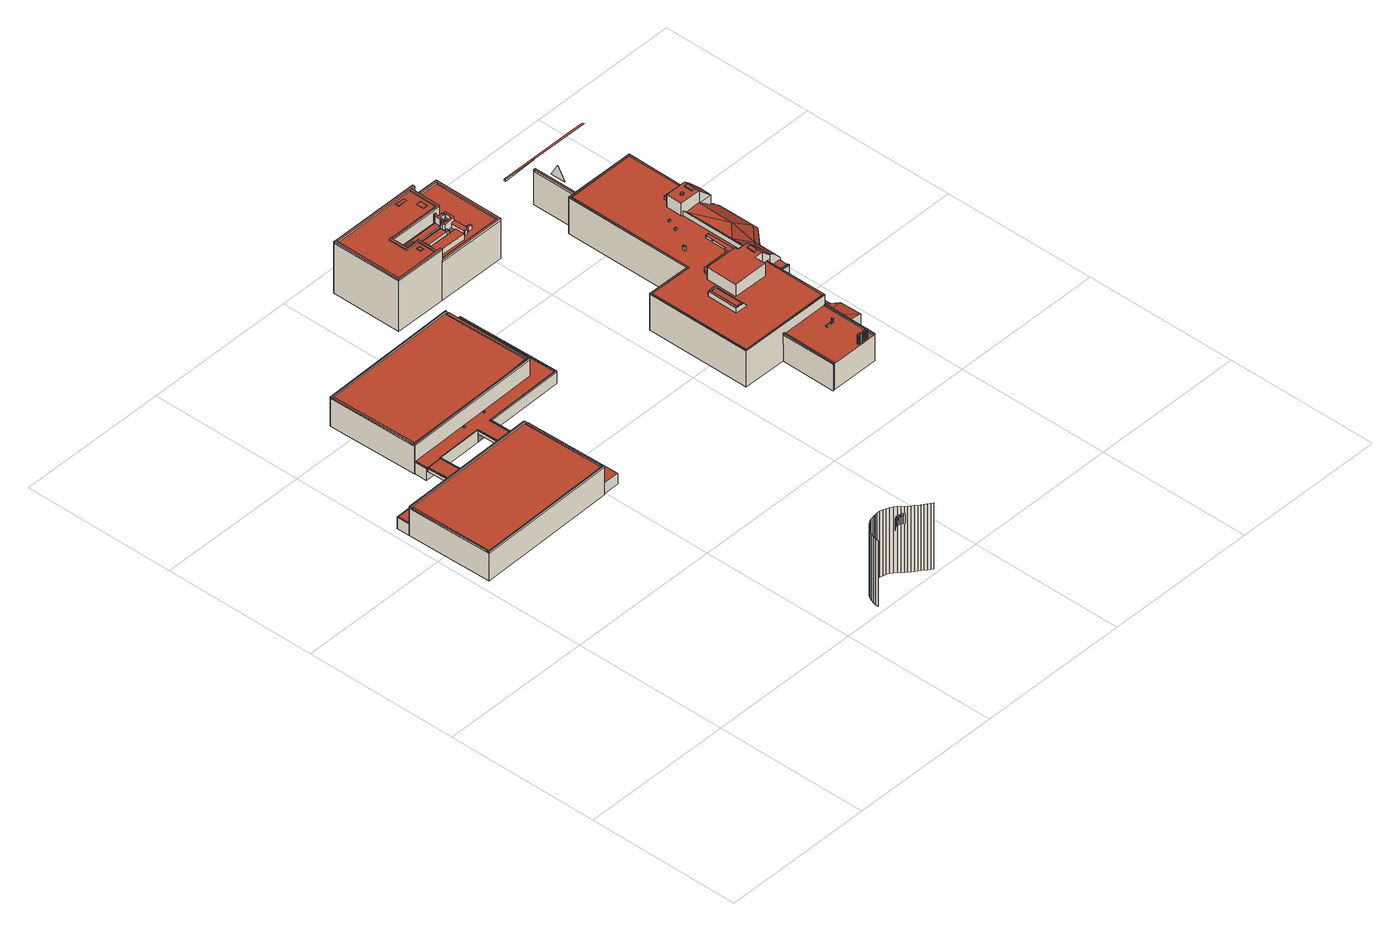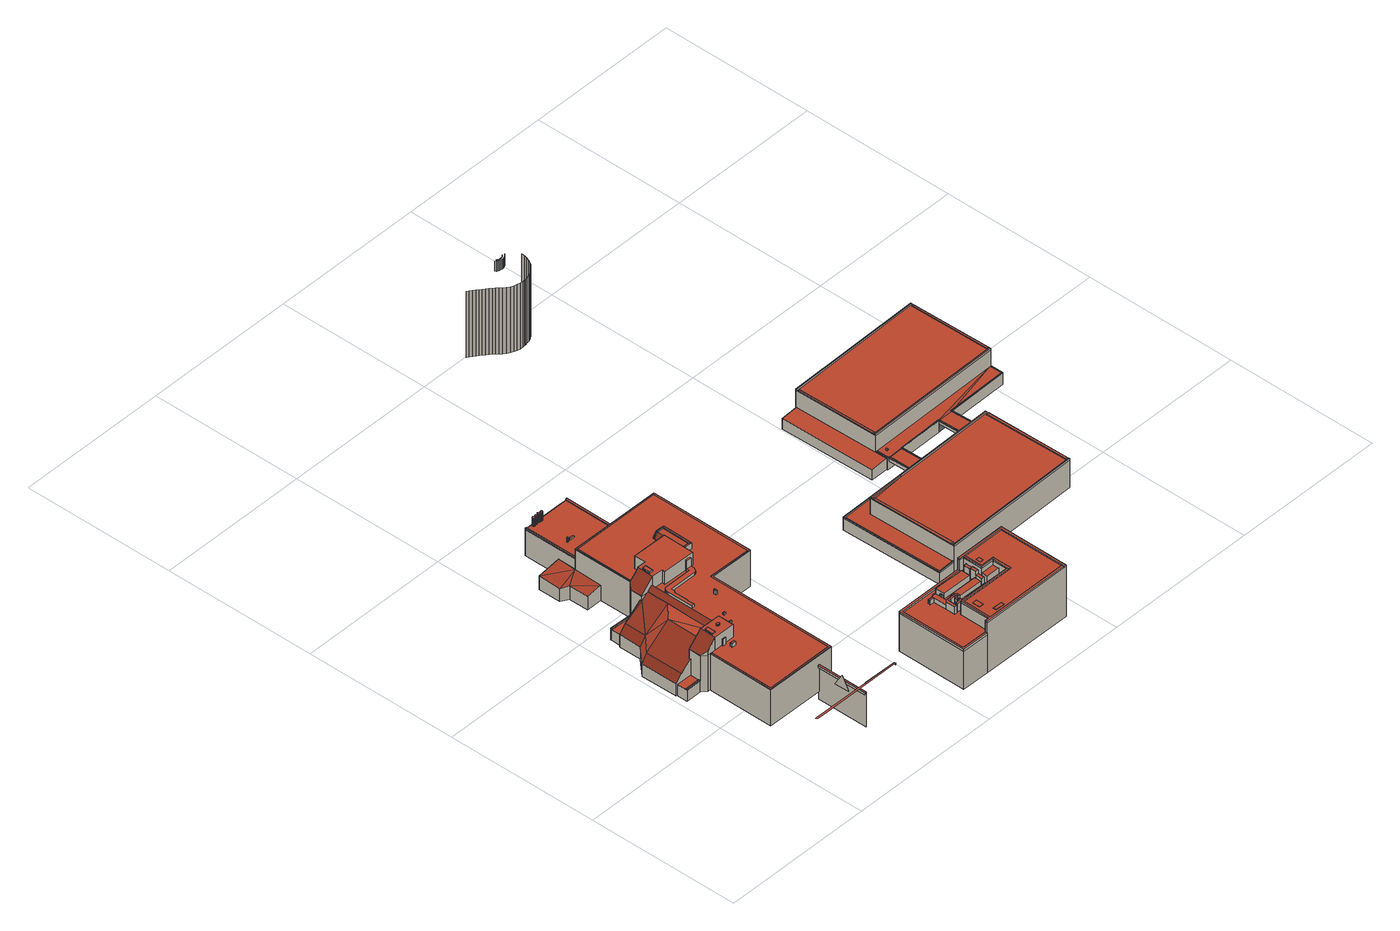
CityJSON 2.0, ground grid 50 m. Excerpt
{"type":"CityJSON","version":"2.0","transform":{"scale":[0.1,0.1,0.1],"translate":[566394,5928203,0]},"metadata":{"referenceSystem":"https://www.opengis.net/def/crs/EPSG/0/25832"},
"CityObjects":{
"building1":{"type":"Building","attributes":{"Grundfläche 2D":"1693.028351","Grundhöhe NN":"3.346"},"children":["building1-1","building1-2","building1-3","building1-4"],"geometry":[{"type":"Solid","lod":"3","boundaries":[[[[0,1,2,3]],[[4,5,6,7,8,9,10]],[[11,12,13,14]],[[15,16,17,18,19]],[[20,21,22,23,24,25,26,27,28,29,30,31,32,33,34,35]],[[36,37,38,39,40]],[[40,39,40,36]],[[41,42,36,40,39,43,44]],[[39,45,46,47,48,49,44,43]],[[44,50,51,52,36,42,41]],[[53,36,52]],[[54,55,56,57,58,59]],[[60,37,36]],[[61,28,1,0,23]],[[28,27,2,1]],[[25,24,3,2]],[[2,27,26]],[[2,26,25]],[[24,23,0,3]],[[6,5,62,22]],[[20,8,7,6,22,21]],[[9,8,20,63]],[[64,62,5,4,10,9,63,65]],[[66,35,13,12,31]],[[35,34,14,13]],[[34,33,32,11,14]],[[32,31,12,11]],[[67,68,17,16]],[[68,69,30,19,18,17]],[[30,29,15,19]],[[16,15,29,67]],[[38,70,71,62,64,65,63,72,46,45,39]],[[67,29,28,61,23,22,62,71,73]],[[68,67,73,74]],[[55,46,72,63,20,35,66,31,30,69,68,74,75,57,56]],[[58,57,75,76]],[[59,58,76,77]],[[54,59,77,78]],[[37,60,79,70,38]],[[80,47,46,55,54,78]],[[81,82,83,44,49,48,47,80,84]],[[50,44,83,85]],[[86,53,52,51,50,85,87]],[[36,53,86,88]],[[79,60,36,88,89]],[[89,82,81,84,80,78,77,76,75,74,73,71,70,79]],[[87,85,83,88,86]],[[89,88,83,82]]]],"semantics":{"surfaces":[{"type":"RoofSurface"},{"type":"WallSurface"},{"type":"GroundSurface"}],"values":[[0,0,0,0,0,0,0,0,0,0,0,0,1,1,1,1,1,1,1,1,1,1,1,1,1,1,1,1,1,1,1,1,1,1,1,1,1,1,1,1,1,1,1,1,1,2,2,2]]}}]},
"building1-1":{"type":"BuildingInstallation","parents":["building1"],"geometry":[{"type":"MultiSurface","lod":"3","boundaries":[[[90,91,92,93]],[[93,92,94,95]],[[95,96,90,93]],[[91,90,96,97]],[[92,91,97,94]]],"semantics":{"surfaces":[{"type":"RoofSurface"},{"type":"WallSurface"}],"values":[0,1,1,1,1]}}]},
"building1-2":{"type":"BuildingInstallation","parents":["building1"],"geometry":[{"type":"MultiSurface","lod":"3","boundaries":[[[98,99,100,101,102,103]],[[43,104,101,100,51,41]],[[102,101,104,105]],[[105,49,103,102]],[[49,44,98,103]],[[44,50,99,98]],[[50,51,100,99]]],"semantics":{"surfaces":[{"type":"RoofSurface"},{"type":"WallSurface"}],"values":[0,1,1,1,1,1,1]}}]},
"building1-3":{"type":"BuildingInstallation","parents":["building1"],"geometry":[{"type":"MultiSurface","lod":"3","boundaries":[[[106,107,108,72]],[[47,48,107,106]],[[45,108,107,48]],[[46,72,108,45]],[[47,106,72,46]]],"semantics":{"surfaces":[{"type":"RoofSurface"},{"type":"WallSurface"}],"values":[0,1,1,1,1]}}]},
"building1-4":{"type":"BuildingInstallation","parents":["building1"],"geometry":[{"type":"MultiSurface","lod":"3","boundaries":[[[109,110,111,112,113,114,115,116,117]],[[113,112,52,53]],[[53,36,114,113]],[[36,37,115,114]],[[37,38,116,115]],[[39,117,116,38]],[[39,118,109,117]],[[118,40,110,109]],[[40,119,111,110]],[[119,42,120,52,112,111]]],"semantics":{"surfaces":[{"type":"RoofSurface"},{"type":"WallSurface"}],"values":[0,1,1,1,1,1,1,1,1,1]}}]},
"building2":{"type":"Building","attributes":{"Grundfläche 2D":"8619.671251","Grundhöhe NN":"1.029"},"geometry":[{"type":"MultiSurface","lod":"3","boundaries":[[[121,122,123,124]],[[122,125,126,123]],[[125,127,128,126]],[[127,129,130,128]],[[129,131,132,130]],[[131,133,134,132]],[[133,135,136,134]],[[135,137,138,136]],[[139,140,141,142]],[[143,144,139,142]],[[137,145,146,138]],[[147,148,149,150]],[[151,152,144,143]],[[150,149,153,154]],[[153,155,156,154]],[[157,152,151,158]],[[145,159,160,146]],[[161,162,157,158]],[[156,155,163,164]],[[163,165,166,164]],[[167,162,161,168]],[[166,165,169,170]],[[159,171,172,160]],[[173,174,167,168]],[[170,169,175,176]],[[176,175,177,178]],[[179,180,174,173]],[[171,181,182,172]],[[183,184,180,179]],[[185,186,184,183]],[[181,187,188,182]],[[187,189,190,188]],[[189,191,192,190]],[[191,193,194,192]],[[193,195,196,194]],[[195,197,198,196]],[[197,199,200,198]],[[199,201,202,200]],[[201,203,204,202]],[[203,205,206,204]],[[205,207,208,206]],[[207,209,210,208]],[[209,211,212,210]],[[211,213,214,212]],[[213,215,216,214]],[[215,217,218,216]],[[217,219,220,218]],[[219,221,222,220]]],"semantics":{"surfaces":[{"type":"WallSurface"}],"values":[0,0,0,0,0,0,0,0,0,0,0,0,0,0,0,0,0,0,0,0,0,0,0,0,0,0,0,0,0,0,0,0,0,0,0,0,0,0,0,0,0,0,0,0,0,0,0,0]}}]},
"building3":{"type":"Building","attributes":{"Grundfläche 2D":"1784.224863","Grundhöhe NN":"3.238"},"children":["building3-1","building3-2","building3-3","building3-4","building3-5"],"geometry":[{"type":"MultiSurface","lod":"3","boundaries":[[[223,224,225,226,227]],[[228,229,230,231,232,233,234,235,236,237]],[[238,239,240,241]],[[242,243,244,245]],[[246,247,248,249,250,251,252,253]],[[254,255,256,257,258,259,52,51,260,49,261,48,262,263,264,265,266]],[[267,268,269]],[[270,271,272,273,274,269,268,275,276,277,278,279,280,281,282,283,284,285]],[[286,281,224,223]],[[281,280,279,226,225,224]],[[279,287,227,226]],[[287,286,223,227]],[[230,229,288,267]],[[267,269,231,230]],[[274,232,231,269]],[[272,271,235,234,233,232,274,273]],[[236,235,271,289]],[[289,290,237,236]],[[288,229,228,237,290,291]],[[277,276,275,240,239]],[[275,268,241,240]],[[292,278,238,241,268]],[[278,277,239,238]],[[293,270,243,242,282]],[[270,285,244,243]],[[283,245,244,285,284]],[[283,282,242,245]],[[247,246,266,265]],[[248,247,265,264]],[[263,294,249,248,264]],[[294,295,250,249]],[[296,251,250,295,262]],[[296,297,252,251]],[[297,298,253,252]],[[290,289,299,300,257,301]],[[290,301,257,256,255,288,291]],[[266,246,253,298,302,303,287,279,278,292,268,267,288,255,254]],[[286,287,303,304]],[[305,299,289,271,270,293,282,281,286,304,306]],[[307,259,258,257,300,308]],[[309,310,260,51,52,259,307,311]],[[49,260,310,312]],[[48,261,49,312,313]],[[262,48,313,314]],[[315,296,262,314,316]],[[297,296,315,317]],[[298,297,317,302]],[[305,306,304,303,302,317,315,316,309,311,307,308,300,299]],[[313,312,310,314]],[[316,314,310,309]]],"semantics":{"surfaces":[{"type":"RoofSurface"},{"type":"WallSurface"},{"type":"GroundSurface"}],"values":[0,0,0,0,0,0,0,0,1,1,1,1,1,1,1,1,1,1,1,1,1,1,1,1,1,1,1,1,1,1,1,1,1,1,1,1,1,1,1,1,1,1,1,1,1,1,1,2,2,2]}}]},
"building3-1":{"type":"BuildingInstallation","parents":["building3"],"geometry":[{"type":"MultiSurface","lod":"3","boundaries":[[[318,301,319,320,112,321,322]],[[257,258,259,320,319,301]],[[259,52,112,320]],[[52,323,321,112]],[[322,321,323,324]],[[324,256,318,322]],[[257,301,318,256]]],"semantics":{"surfaces":[{"type":"RoofSurface"},{"type":"WallSurface"}],"values":[0,1,1,1,1,1,1]}}]},
"building3-2":{"type":"BuildingInstallation","parents":["building3"],"geometry":[{"type":"MultiSurface","lod":"3","boundaries":[[[103,325,326,327,100,328]],[[326,325,261,329]],[[327,326,329,330]],[[100,327,330,51]],[[51,260,328,100]],[[260,49,103,328]],[[49,261,325,103]]],"semantics":{"surfaces":[{"type":"RoofSurface"},{"type":"WallSurface"}],"values":[0,1,1,1,1,1,1]}}]},
"building3-3":{"type":"BuildingInstallation","parents":["building3"],"geometry":[{"type":"MultiSurface","lod":"3","boundaries":[[[331,332,333,334]],[[331,334,335,336]],[[334,333,337,335]],[[332,331,336,338]],[[333,332,338,337]]],"semantics":{"surfaces":[{"type":"RoofSurface"},{"type":"WallSurface"}],"values":[0,1,1,1,1]}}]},
"building3-4":{"type":"BuildingInstallation","parents":["building3"],"geometry":[{"type":"MultiSurface","lod":"3","boundaries":[[[107,295,294,339,340]],[[262,295,107,48]],[[263,341,339,294]],[[340,339,341,342]],[[107,340,342,48]]],"semantics":{"surfaces":[{"type":"RoofSurface"},{"type":"WallSurface"}],"values":[0,1,1,1,1]}}]},
"building3-5":{"type":"BuildingInstallation","parents":["building3"],"geometry":[{"type":"MultiSurface","lod":"3","boundaries":[[[343,344,345,346]],[[345,344,347,348]],[[348,349,346,345]],[[343,346,349,350]],[[350,347,344,343]]],"semantics":{"surfaces":[{"type":"RoofSurface"},{"type":"WallSurface"}],"values":[0,1,1,1,1]}}]},
"building4":{"type":"Building","attributes":{"Grundfläche 2D":"917.340319","Grundhöhe NN":"3.865"},"children":["building4-1","building4-2","building4-3","building4-4","building4-5","building4-6","building4-7","building4-8","building4-9","building4-10","building4-11","building4-12","building4-13","building4-14","building4-15","building4-16","building4-17","building4-18","building4-19","building4-20","building4-21"],"geometry":[{"type":"MultiSurface","lod":"3","boundaries":[[[351,352,353,354]],[[355,356,357,358,359,360]],[[361,362,363,364,365,366,367,368,369,370,371,372,373,374,375,376,377],[378,379,380,381,382,383],[384,385,386,387],[388,389,390,391,392,393]],[[394,395,396,397]],[[398,399,400,401,402,403,404,405]],[[406,407,408,409,410,411,412,413,414,415,416,417,418,419,420,421,422]],[[410,423,424,420,419,425,426,427,428,429,430,431,432,411]],[[433,434,435,436,437,438,439,440,441,442,443,442]],[[353,352,386,385]],[[387,386,352,351]],[[354,353,385,384]],[[384,387,351,354]],[[358,357,389,388]],[[388,393,359,358]],[[360,392,391,355]],[[356,355,391,390]],[[357,356,390,389]],[[394,397,380,379]],[[379,378,395,394]],[[396,395,378,383]],[[380,397,396,383,382,444,445,381]],[[446,447,402,401]],[[447,448,403,402]],[[448,449,404,403]],[[362,361,398,405]],[[399,398,361,377]],[[376,400,399,377]],[[450,451,413,412]],[[451,452,414,413]],[[452,453,415,414]],[[453,454,416,415]],[[454,455,417,416]],[[455,456,418,417]],[[456,457,419,418]],[[421,420,439,438]],[[438,437,436,406,422,421]],[[436,435,407,406]],[[435,434,408,407]],[[409,408,434,433]],[[433,442,410,409]],[[443,450,412,411]],[[423,410,442,441]],[[424,423,441,440]],[[440,439,420,424]],[[457,458,459,460,461,462,429,428,427,426,425,419]],[[462,463,430,429]],[[463,464,431,430]],[[464,465,432,431]],[[465,443,411,432]],[[447,446,466,467]],[[448,447,467,468]],[[449,448,468,469]],[[452,451,470,466,446,401]],[[453,452,401,400]],[[453,400,376,375,454]],[[373,372,471,455,454,375,374]],[[371,472,456,455,471,372]],[[370,369,457,456,472,371]],[[366,365,364,462,461,460,459,458,457,369,368,367]],[[463,462,364,363]],[[464,463,363,362,405]],[[465,464,405,404]],[[443,465,404,449,469,473,450]],[[451,450,473,470]],[[467,466,470,473,469,468]]],"semantics":{"surfaces":[{"type":"RoofSurface"},{"type":"WallSurface"},{"type":"GroundSurface"}],"values":[0,0,0,0,0,0,0,0,1,1,1,1,1,1,1,1,1,1,1,1,1,1,1,1,1,1,1,1,1,1,1,1,1,1,1,1,1,1,1,1,1,1,1,1,1,1,1,1,1,1,1,1,1,1,1,1,1,1,1,1,1,1,1,1,2]}}]},
"building4-1":{"type":"BuildingInstallation","parents":["building4"],"geometry":[{"type":"MultiSurface","lod":"3","boundaries":[[[474,475,476,477,478]],[[479,480,477,476]]],"semantics":{"surfaces":[{"type":"RoofSurface"},{"type":"WallSurface"}],"values":[0,1]}}]},
"building4-2":{"type":"BuildingInstallation","parents":["building4"],"geometry":[{"type":"MultiSurface","lod":"3","boundaries":[[[481,482,483,484]],[[485,486,484,483]],[[487,481,484,486,488]],[[487,489,482,481]],[[490,485,483,482,489]]],"semantics":{"surfaces":[{"type":"RoofSurface"},{"type":"WallSurface"}],"values":[0,1,1,1,1]}}]},
"building4-3":{"type":"BuildingInstallation","parents":["building4"],"geometry":[{"type":"MultiSurface","lod":"3","boundaries":[[[491,492,493,494]],[[495,496,492,491]],[[496,497,493,492]],[[497,498,494,493]]],"semantics":{"surfaces":[{"type":"RoofSurface"},{"type":"WallSurface"}],"values":[0,1,1,1]}}]},
"building4-4":{"type":"BuildingInstallation","parents":["building4"],"geometry":[{"type":"MultiSurface","lod":"3","boundaries":[[[499,500,501,502,503,504,505,506,507,508,509,510,511,512,513,514,515]],[[507,474,478,508]],[[478,477,509,508]],[[509,477,480]],[[516,517,518,519,512,511,510,509,480]],[[519,520,513,512]],[[521,514,513,520,522]],[[521,523,515,514]],[[523,524,499,515]],[[525,526,502,501,500,499,524,527,528]],[[526,529,530,504,503,502]],[[531,505,504,530,532]],[[506,505,531,533]]],"semantics":{"surfaces":[{"type":"RoofSurface"},{"type":"WallSurface"}],"values":[0,1,1,1,1,1,1,1,1,1,1,1,1]}}]},
"building4-5":{"type":"BuildingInstallation","parents":["building4"],"geometry":[{"type":"MultiSurface","lod":"3","boundaries":[[[359,534,535,360]],[[536,537,534,359,393]],[[537,538,535,534]],[[539,392,360,535,538]]],"semantics":{"surfaces":[{"type":"RoofSurface"},{"type":"WallSurface"}],"values":[0,1,1,1]}}]},
"building4-6":{"type":"BuildingInstallation","parents":["building4"],"geometry":[{"type":"MultiSurface","lod":"3","boundaries":[[[540,541,542,543,544,545]],[[367,543,542,541,365,366]],[[544,543,367,546]],[[546,547,548,549,540,545,544]],[[365,541,540,549,550]]],"semantics":{"surfaces":[{"type":"RoofSurface"},{"type":"WallSurface"}],"values":[0,1,1,1,1]}}]},
"building4-7":{"type":"BuildingInstallation","parents":["building4"],"geometry":[{"type":"MultiSurface","lod":"3","boundaries":[[[551,549,548,552,553,554,555,556,557,558,559]],[[547,560,552,548]],[[561,562,563,564,565,555,554,553,552,560]],[[565,566,556,555]],[[557,556,566,479,476,475,567]],[[567,568,558,557]],[[569,570,559,558,568]],[[570,571,550,549,551,559]]],"semantics":{"surfaces":[{"type":"RoofSurface"},{"type":"WallSurface"}],"values":[0,1,1,1,1,1,1,1]}}]},
"building4-8":{"type":"BuildingInstallation","parents":["building4"],"geometry":[{"type":"MultiSurface","lod":"3","boundaries":[[[471,572,573,472]],[[471,472,371,372]],[[372,574,572,471]],[[370,573,572,574]],[[370,371,472,573]]],"semantics":{"surfaces":[{"type":"RoofSurface"},{"type":"WallSurface"}],"values":[0,1,1,1,1]}}]},
"building4-9":{"type":"BuildingInstallation","parents":["building4"],"geometry":[{"type":"MultiSurface","lod":"3","boundaries":[[[575,576,563,562,577]],[[578,579,564,563,576,575]],[[561,580,577,562]]],"semantics":{"surfaces":[{"type":"RoofSurface"},{"type":"WallSurface"}],"values":[0,1,1]}}]},
"building4-10":{"type":"BuildingInstallation","parents":["building4"],"geometry":[{"type":"MultiSurface","lod":"3","boundaries":[[[581,582,583,584,585]],[[586,587,582,581]],[[588,589,584,583]],[[578,575,577,580,586,581,585,584,589]]],"semantics":{"surfaces":[{"type":"RoofSurface"},{"type":"WallSurface"}],"values":[0,1,1,1]}}]},
"building4-11":{"type":"BuildingInstallation","parents":["building4"],"geometry":[{"type":"MultiSurface","lod":"3","boundaries":[[[590,591,592,593,594]],[[592,591,374,595]],[[595,596,593,592]],[[596,597,373,590,594,593]],[[590,373,374,591]]],"semantics":{"surfaces":[{"type":"RoofSurface"},{"type":"WallSurface"}],"values":[0,1,1,1,1]}}]},
"building4-12":{"type":"BuildingInstallation","parents":["building4"],"geometry":[{"type":"MultiSurface","lod":"3","boundaries":[[[598,445,444,599]],[[382,600,599,444]],[[600,601,598,599]],[[601,381,445,598]]],"semantics":{"surfaces":[{"type":"RoofSurface"},{"type":"WallSurface"}],"values":[0,1,1,1]}}]},
"building4-13":{"type":"BuildingInstallation","parents":["building4"],"geometry":[{"type":"MultiSurface","lod":"3","boundaries":[[[602,603,604,605]],[[606,607,603,602]],[[607,608,604,603]],[[608,609,605,604]]],"semantics":{"surfaces":[{"type":"RoofSurface"},{"type":"WallSurface"}],"values":[0,1,1,1]}}]},
"building4-14":{"type":"BuildingInstallation","parents":["building4"],"geometry":[{"type":"MultiSurface","lod":"3","boundaries":[[[506,568,567,507]],[[567,475,474,507]],[[569,568,506,533]]],"semantics":{"surfaces":[{"type":"RoofSurface"},{"type":"WallSurface"}],"values":[0,1,1]}}]},
"building4-15":{"type":"BuildingInstallation","parents":["building4"],"geometry":[{"type":"MultiSurface","lod":"3","boundaries":[[[518,517,610,611,583,582,520,519]],[[587,522,520,582]],[[516,612,610,517]],[[612,613,611,610]],[[613,588,583,611]]],"semantics":{"surfaces":[{"type":"RoofSurface"},{"type":"WallSurface"}],"values":[0,1,1,1,1]}}]},
"building4-16":{"type":"BuildingInstallation","parents":["building4"],"geometry":[{"type":"MultiSurface","lod":"3","boundaries":[[[614,538,537,615]],[[616,539,538,614]],[[536,617,615,537]],[[617,616,614,615]]],"semantics":{"surfaces":[{"type":"RoofSurface"},{"type":"WallSurface"}],"values":[0,1,1,1]}}]},
"building4-17":{"type":"BuildingInstallation","parents":["building4"],"geometry":[{"type":"MultiSurface","lod":"3","boundaries":[[[618,619,620,621]],[[622,623,618,621]],[[623,624,619,618]],[[621,620,625,622]],[[620,619,624,625]]],"semantics":{"surfaces":[{"type":"RoofSurface"},{"type":"WallSurface"}],"values":[0,1,1,1,1]}}]},
"building4-18":{"type":"BuildingInstallation","parents":["building4"],"geometry":[{"type":"MultiSurface","lod":"3","boundaries":[[[626,627,628,629]],[[630,631,626,629]],[[632,630,629,628]],[[627,626,631,633]],[[628,627,633,632]]],"semantics":{"surfaces":[{"type":"RoofSurface"},{"type":"WallSurface"}],"values":[0,1,1,1,1]}}]},
"building4-19":{"type":"BuildingInstallation","parents":["building4"],"geometry":[{"type":"MultiSurface","lod":"3","boundaries":[[[634,635,636,637]],[[636,635,638,639]],[[637,636,639,640]],[[634,637,640,641]],[[635,634,641,638]]],"semantics":{"surfaces":[{"type":"RoofSurface"},{"type":"WallSurface"}],"values":[0,1,1,1,1]}}]},
"building4-20":{"type":"BuildingInstallation","parents":["building4"],"geometry":[{"type":"MultiSurface","lod":"3","boundaries":[[[642,530,529,526,525,528,643,602,605,644,491,494]],[[527,645,643,528]],[[606,602,643,645]],[[605,609,646,644]],[[646,495,491,644]],[[530,642,494,498,647,532]]],"semantics":{"surfaces":[{"type":"RoofSurface"},{"type":"WallSurface"}],"values":[0,1,1,1,1,1]}}]},
"building4-21":{"type":"BuildingInstallation","parents":["building4"],"geometry":[{"type":"MultiSurface","lod":"3","boundaries":[[[485,648,649,486]],[[648,485,490,650]],[[650,651,649,648]],[[651,488,486,649]]],"semantics":{"surfaces":[{"type":"RoofSurface"},{"type":"WallSurface"}],"values":[0,1,1,1]}}]},
"building5":{"type":"Building","attributes":{"Grundfläche 2D":"2695.654866","Grundhöhe NN":"2.749"},"children":["building5-1","building5-2","building5-3","building5-4","building5-5","building5-6","building5-7","building5-8","building5-9","building5-10","building5-11","building5-12","building5-13","building5-14","building5-15","building5-16","building5-17","building5-18","building5-19","building5-20"],"geometry":[{"type":"MultiSurface","lod":"3","boundaries":[[[652,653,654,655,656,657,658,659,660,661],[662,663,664,665]],[[666,667,668,669,670,671,672,673,674,675,676,677,678,679,680,681,682,683,684]],[[685,686,687,688,689],[690,691,692,693],[694,695,696,697,698,699,700,701,702,703,704,705]],[[687,686,685,706,707,708,709]],[[710,711,712,713,714,715,716]],[[717,718,719,720]],[[721,722,723,724,725,726,717,720,727,728,729]],[[730,731,732,733,734,659,658,657]],[[735,736,737,738,739,740,741,742,743,744,745,746,747,748,749,750,751,752,753,754,755,756,757,758,759],[760,761,762,763,764,765,766,767],[768,769,770,771,772,773,774,775,776,777,778,779,780,781,782,783,784,785,786]],[[787,788,789,790,791,792,793,794,795,796,797,798,799,800,801,802,803,804,805]],[[806,807,808,809,810,811]],[[812,813,814,815,816,817,818,819,820]],[[821,822,823,824,825,826,827,828]],[[829,830,831]],[[829,832,833,834,835]],[[829,835,830]],[[836,837,838,839,840,841,842,843]],[[844,838,837]],[[838,844,713,845]],[[711,846,847,830,835,845]],[[834,848,839,835]],[[835,838,845]],[[835,839,838]],[[839,848,849,850,840]],[[851,852,853]],[[852,854,853]],[[855,856,851]],[[856,857,851]],[[857,858,851]],[[858,852,851]],[[653,652,748,747]],[[654,653,747,746]],[[746,745,655,654]],[[745,744,656,655]],[[744,743,657,656]],[[753,752,660,659]],[[752,751,661,660]],[[749,748,652,661,751,750,859,860]],[[776,775,677,676]],[[678,677,775,774]],[[774,773,679,678]],[[773,772,680,679]],[[772,771,681,680]],[[771,770,682,681]],[[770,769,683,682]],[[684,683,769,768]],[[768,786,666,684]],[[786,785,667,666]],[[785,784,668,667]],[[669,668,784,783]],[[783,782,670,669]],[[782,781,671,670]],[[672,671,781,780]],[[780,779,673,672]],[[779,778,674,673]],[[778,777,675,674]],[[844,837,836,685,689,756,755,715,714]],[[758,757,688,687]],[[689,688,757,756]],[[836,843,861,706,685]],[[861,862,707,706]],[[862,863,708,707]],[[758,687,709,708,863,864,794,793,759]],[[716,715,755,754]],[[711,710,846]],[[844,714,713]],[[767,722,721,729,728,761,760]],[[723,722,767]],[[865,731,730,657,743,742,804,803,866]],[[865,867,732,731]],[[732,867,868,734,733]],[[716,754,753,659,734,868,847,846,710]],[[869,795,794,864]],[[869,870,796,795]],[[870,871,797,796]],[[871,872,798,797]],[[872,873,874,875,800,799,798]],[[875,876,801,800]],[[876,877,802,801]],[[877,866,803,802]],[[742,741,805,804]],[[740,787,805,741]],[[788,787,740,739]],[[737,790,789,788,739,738]],[[737,736,791,790]],[[736,735,792,791]],[[793,792,735,759]],[[878,833,832,829,831,811,810,879]],[[834,833,878,880]],[[848,834,880,881]],[[849,848,881,882]],[[841,840,850,849,882,883,826,825]],[[845,713,712,711]],[[808,807,884,885]],[[879,810,809,808,885,886]],[[857,856,887,888]],[[858,857,888,889]],[[852,858,889,890]],[[854,852,890,891]],[[853,854,891,892]],[[818,817,816,815,893,876,875,894,895]],[[876,893,815,855,851,877]],[[896,866,877,851,853,892]],[[865,866,896,897]],[[867,865,897,884,807,898]],[[806,811,831,830,868,867,898,807]],[[830,847,868]],[[842,861,843]],[[825,824,823,899,862,861,842,841]],[[862,899,823,900,901,863]],[[864,863,901,902]],[[869,864,902,903]],[[870,869,903,904]],[[871,870,904,905]],[[872,871,905,906]],[[875,874,873,872,906,907,894]],[[819,818,895,908]],[[820,819,908,909]],[[910,911,814,813,812,820,909,912]],[[856,855,815,814,911,887]],[[828,827,826,883,913,822,821]],[[913,900,823,822]],[[885,884,897,896,892,891,890,889,888,887,911,910,912,909,908,895,894,907,906,905,904,903,902,901,900,913,883,882,881,880,878,879,886]]],"semantics":{"surfaces":[{"type":"RoofSurface"},{"type":"WallSurface"},{"type":"GroundSurface"}],"values":[0,0,0,0,0,0,0,0,0,0,0,0,0,0,0,0,0,0,0,0,0,0,0,0,0,0,0,0,0,0,1,1,1,1,1,1,1,1,1,1,1,1,1,1,1,1,1,1,1,1,1,1,1,1,1,1,1,1,1,1,1,1,1,1,1,1,1,1,1,1,1,1,1,1,1,1,1,1,1,1,1,1,1,1,1,1,1,1,1,1,1,1,1,1,1,1,1,1,1,1,1,1,1,1,1,1,1,1,1,1,1,1,1,1,1,1,1,1,1,1,1,1,2]}}]},
"building5-1":{"type":"BuildingInstallation","parents":["building5"],"geometry":[{"type":"MultiSurface","lod":"3","boundaries":[[[914,915,916,917]],[[917,916,918,919]],[[914,917,919,920]],[[915,914,920,921]],[[916,915,921,918]]],"semantics":{"surfaces":[{"type":"RoofSurface"},{"type":"WallSurface"}],"values":[0,1,1,1,1]}}]},
"building5-2":{"type":"BuildingInstallation","parents":["building5"],"geometry":[{"type":"MultiSurface","lod":"3","boundaries":[[[922,923,924,925]],[[925,924,926,927]],[[922,925,927,928]],[[923,922,928,929]],[[924,923,929,926]]],"semantics":{"surfaces":[{"type":"RoofSurface"},{"type":"WallSurface"}],"values":[0,1,1,1,1]}}]},
"building5-3":{"type":"BuildingInstallation","parents":["building5"],"geometry":[{"type":"MultiSurface","lod":"3","boundaries":[[[930,931,932,933]],[[933,932,934,935]],[[930,933,935,936]],[[931,930,936,937]],[[932,931,937,934]]],"semantics":{"surfaces":[{"type":"RoofSurface"},{"type":"WallSurface"}],"values":[0,1,1,1,1]}}]},
"building5-4":{"type":"BuildingInstallation","parents":["building5"],"geometry":[{"type":"MultiSurface","lod":"3","boundaries":[[[938,939,940,941]],[[939,938,691,690]],[[940,939,690,693]],[[941,940,693,692]],[[938,941,692,691]]],"semantics":{"surfaces":[{"type":"RoofSurface"},{"type":"WallSurface"}],"values":[0,1,1,1,1]}}]},
"building5-5":{"type":"BuildingInstallation","parents":["building5"],"geometry":[{"type":"MultiSurface","lod":"3","boundaries":[[[942,943,944]],[[943,942,945,946,947]],[[948,949,945]],[[949,946,945]],[[950,946,949]],[[950,951,952,946]],[[953,954,943,947]],[[953,955,954]],[[956,952,951]],[[957,952,956]],[[958,955,725,724]],[[958,954,955]],[[724,723,958]],[[945,942,944,764,763,948]],[[951,950,949,948,763,762,956]],[[761,728,957,956,762]],[[727,720,719,946,952,957,728]],[[947,946,719,718]],[[726,725,955,953,947,718,717]],[[765,954,958,723,767,766]],[[943,954,765,764,944]]],"semantics":{"surfaces":[{"type":"RoofSurface"},{"type":"WallSurface"}],"values":[0,0,0,0,0,0,0,0,0,0,0,0,0,1,1,1,1,1,1,1,1]}}]},
"building5-6":{"type":"BuildingInstallation","parents":["building5"],"geometry":[{"type":"MultiSurface","lod":"3","boundaries":[[[959,860,859,960]],[[776,676,960,859,750]],[[676,675,959,960]],[[749,860,959,675,777]]],"semantics":{"surfaces":[{"type":"RoofSurface"},{"type":"WallSurface"}],"values":[0,1,1,1]}}]},
"building5-7":{"type":"BuildingInstallation","parents":["building5"],"geometry":[{"type":"MultiSurface","lod":"3","boundaries":[[[961,962,963,964,965,966,967,968,969,970,971,972]],[[965,964,700,699]],[[964,963,701,700]],[[966,965,699,698]],[[967,966,698,697]],[[968,967,697,696]],[[969,968,696,695]],[[970,969,695,694]],[[971,970,694,705]],[[972,971,705,704]],[[961,972,704,703]],[[962,961,703,702]],[[963,962,702,701]]],"semantics":{"surfaces":[{"type":"RoofSurface"},{"type":"WallSurface"}],"values":[0,1,1,1,1,1,1,1,1,1,1,1,1]}}]},
"building5-8":{"type":"BuildingInstallation","parents":["building5"],"geometry":[{"type":"MultiSurface","lod":"3","boundaries":[[[973,974,975,976]],[[975,974,977,978]],[[976,975,978,979]],[[973,976,979,980]],[[974,973,980,977]]],"semantics":{"surfaces":[{"type":"RoofSurface"},{"type":"WallSurface"}],"values":[0,1,1,1,1]}}]},
"building5-9":{"type":"BuildingInstallation","parents":["building5"],"geometry":[{"type":"MultiSurface","lod":"3","boundaries":[[[981,982,983,984]],[[984,983,985,986]],[[981,984,986,987]],[[982,981,987,988]],[[983,982,988,985]]],"semantics":{"surfaces":[{"type":"RoofSurface"},{"type":"WallSurface"}],"values":[0,1,1,1,1]}}]},
"building5-10":{"type":"BuildingInstallation","parents":["building5"],"geometry":[{"type":"MultiSurface","lod":"3","boundaries":[[[989,990,991,992]],[[992,991,662,665]],[[989,992,665,664]],[[990,989,664,663]],[[991,990,663,662]]],"semantics":{"surfaces":[{"type":"RoofSurface"},{"type":"WallSurface"}],"values":[0,1,1,1,1]}}]},
"building5-11":{"type":"BuildingInstallation","parents":["building5"],"geometry":[{"type":"MultiSurface","lod":"3","boundaries":[[[993,994,995,996,997,998,999,1000,1001,1002,1003,1004,1005,1006]],[[997,996,1007,1008]],[[1009,999,998,997,1008,1010]],[[1000,999,1009,1011]],[[1001,1000,1011,1012]],[[1002,1001,1012,1013]],[[1003,1002,1013,1014]],[[1004,1003,1014,1015]],[[1005,1004,1015,1016]],[[1006,1005,1016,1017]],[[993,1006,1017,1018]],[[994,993,1018,1019]],[[995,994,1019,1020]],[[996,995,1020,1007]]],"semantics":{"surfaces":[{"type":"RoofSurface"},{"type":"WallSurface"}],"values":[0,1,1,1,1,1,1,1,1,1,1,1,1,1]}}]},
"building5-12":{"type":"BuildingInstallation","parents":["building5"],"geometry":[{"type":"MultiSurface","lod":"3","boundaries":[[[1021,1022,1023,1024,1025,1026,1027,1028,1029,1030,1031,1032,1033]],[[1034,1035,1024,1023]],[[1023,1022,1036,1034]],[[1035,1037,1025,1024]],[[1037,1038,1026,1025]],[[1038,1039,1027,1026]],[[1039,1040,1028,1027]],[[1029,1028,1040,1041]],[[1041,1042,1030,1029]],[[1042,1043,1031,1030]],[[1043,1044,1032,1031]],[[1044,1045,1033,1032]],[[1045,1046,1021,1033]],[[1046,1036,1022,1021]]],"semantics":{"surfaces":[{"type":"RoofSurface"},{"type":"WallSurface"}],"values":[0,1,1,1,1,1,1,1,1,1,1,1,1,1]}}]},
"building5-13":{"type":"BuildingInstallation","parents":["building5"],"geometry":[{"type":"MultiSurface","lod":"3","boundaries":[[[1047,1048,1049,1050]],[[1050,1049,818,819]],[[1047,1050,819,820]],[[1048,1047,820,817]],[[1049,1048,817,818]]],"semantics":{"surfaces":[{"type":"RoofSurface"},{"type":"WallSurface"}],"values":[0,1,1,1,1]}}]},
"building5-14":{"type":"BuildingInstallation","parents":["building5"],"geometry":[{"type":"MultiSurface","lod":"3","boundaries":[[[1051,1052,1053,1054,1055,1056,1057,1058,1059,1060,1061,1062]],[[1054,1053,1063,1064]],[[1065,1063,1053,1052]],[[1064,1066,1055,1054]],[[1066,1067,1056,1055]],[[1067,1068,1057,1056]],[[1058,1057,1068,1069]],[[1069,1070,1059,1058]],[[1070,1071,1060,1059]],[[1071,1072,1061,1060]],[[1072,1073,1062,1061]],[[1073,1074,1051,1062]],[[1074,1065,1052,1051]]],"semantics":{"surfaces":[{"type":"RoofSurface"},{"type":"WallSurface"}],"values":[0,1,1,1,1,1,1,1,1,1,1,1,1]}}]},
"building5-15":{"type":"BuildingInstallation","parents":["building5"],"geometry":[{"type":"MultiSurface","lod":"3","boundaries":[[[1075,1076,1077,893]],[[816,813,1076,1075]],[[814,1077,1076,813]],[[814,815,893,1077]],[[816,1075,893,815]]],"semantics":{"surfaces":[{"type":"RoofSurface"},{"type":"WallSurface"}],"values":[0,1,1,1,1]}}]},
"building5-16":{"type":"BuildingInstallation","parents":["building5"],"geometry":[{"type":"MultiSurface","lod":"3","boundaries":[[[1078,1079,1080,1081,1082]],[[1083,1080,1079,1078,1084,1085]],[[1081,1080,1083,1086]],[[1082,1081,1086,1087]],[[1078,1082,1087,1084]]],"semantics":{"surfaces":[{"type":"RoofSurface"},{"type":"WallSurface"}],"values":[0,1,1,1,1]}}]},
"building5-17":{"type":"BuildingInstallation","parents":["building5"],"geometry":[{"type":"MultiSurface","lod":"3","boundaries":[[[1088,1089,1090,1091,1092,1093,1094,1095,1096,1097,1098,1099]],[[1100,1101,1095,1094]],[[1101,1102,1096,1095]],[[1102,1103,1097,1096]],[[1098,1097,1103,1104]],[[1104,1105,1099,1098]],[[1105,1106,1088,1099]],[[1106,1107,1089,1088]],[[1107,1108,1090,1089]],[[1108,1109,1091,1090]],[[1109,1110,1092,1091]],[[1093,1092,1110,1111]],[[1111,1100,1094,1093]]],"semantics":{"surfaces":[{"type":"RoofSurface"},{"type":"WallSurface"}],"values":[0,1,1,1,1,1,1,1,1,1,1,1,1]}}]},
"building5-18":{"type":"BuildingInstallation","parents":["building5"],"geometry":[{"type":"MultiSurface","lod":"3","boundaries":[[[1112,1113,1114,1115,1116,1117,1118,1119,1120,1121,1122,1123,1124,1125]],[[1126,1127,1115,1114]],[[1114,1113,1128,1126]],[[1127,1129,1116,1115]],[[1129,1130,1117,1116]],[[1130,1131,1118,1117]],[[1131,1132,1119,1118]],[[1120,1119,1132,1133]],[[1133,1134,1135,1122,1121,1120]],[[1135,1136,1123,1122]],[[1136,1137,1124,1123]],[[1137,1138,1125,1124]],[[1138,1139,1112,1125]],[[1139,1128,1113,1112]]],"semantics":{"surfaces":[{"type":"RoofSurface"},{"type":"WallSurface"}],"values":[0,1,1,1,1,1,1,1,1,1,1,1,1,1]}}]},
"building5-19":{"type":"BuildingInstallation","parents":["building5"],"geometry":[{"type":"MultiSurface","lod":"3","boundaries":[[[1140,899,1141,1142,1143,1144]],[[827,828,821,822,1140,1144,1143,1142]],[[822,823,899,1140]],[[824,827,1142,1141]],[[823,1145,1146,899]]],"semantics":{"surfaces":[{"type":"RoofSurface"},{"type":"WallSurface"}],"values":[0,1,1,1,1]}}]},
"building5-20":{"type":"BuildingInstallation","parents":["building5"],"geometry":[{"type":"MultiSurface","lod":"3","boundaries":[[[898,1147,1148,1149]],[[1149,1148,809,806]],[[898,1149,806,807]],[[1147,898,807,808]],[[1148,1147,808,809]]],"semantics":{"surfaces":[{"type":"RoofSurface"},{"type":"WallSurface"}],"values":[0,1,1,1,1]}}]},
"building6":{"type":"Building","attributes":{"Grundfläche 2D":"2421.631820","Grundhöhe NN":"0.075"},"children":["building6-1"],"geometry":[{"type":"MultiSurface","lod":"3","boundaries":[[[1150,1151,1152,1153]],[[1154,1152,1151]],[[1155,1154,1151]],[[1156,1157,1158,1159]],[[1160,1161,1162,1163,1164]],[[1152,1154,1155,1165,1166,1167,1168,1169,1153]]],"semantics":{"surfaces":[{"type":"WallSurface"},{"type":"RoofSurface"}],"values":[0,0,0,0,0,1]}}]},
"building6-1":{"type":"BuildingInstallation","parents":["building6"],"geometry":[{"type":"MultiSurface","lod":"3","boundaries":[[[1170,1171,1172,1173]],[[1159,1158,1173,1172]],[[1158,1174,1170,1173]],[[1174,1175,1171,1170]],[[1159,1172,1171,1175]]],"semantics":{"surfaces":[{"type":"RoofSurface"},{"type":"WallSurface"}],"values":[0,1,1,1,1]}}]}
},
"vertices":[
[1,1093,133],[6,833,133],[10,833,133],[6,1093,133],[2,1103,133],[1,1103,133],[1,1098,133],[4,1098,133],[461,1106,133],[461,1111,133],[457,1111,133],[461,841,133],[466,841,133],[461,1101,133],[456,1101,133],[6,827,133],[6,824,133],[466,832,133],[466,835,133],[466,836,133],[461,1106,129],[4,1098,129],[1,1098,129],[1,1093,129],[6,1093,129],[8,963,129],[8,962,129],[10,833,129],[6,833,129],[6,827,129],[466,836,129],[466,841,129],[461,841,129],[459,969,129],[456,1101,129],[461,1101,129],[203,1149,72],[1,1145,73],[2,1103,73],[4,1103,73],[193,1147,72],[254,1150,73],[206,1149,72],[254,1149,73],[257,1150,73],[457,1111,73],[461,1111,73],[460,1153,73],[456,1153,73],[403,1152,73],[255,1219,73],[252,1219,73],[204,1218,73],[201,1218,72],[460,1149,71],[461,1111,71],[466,836,71],[466,835,71],[523,836,69],[517,1150,69],[1,1145,72],[3,962,129],[1,1103,129],[461,1111,129],[2,1103,129],[457,1111,129],[463,969,129],[6,824,129],[466,832,129],[466,835,129],[2,1103,33],[1,1103,33],[461,1111,75],[6,824,33],[466,832,33],[466,835,33],[523,836,33],[517,1150,33],[460,1149,33],[1,1145,33],[460,1153,33],[403,1152,33],[257,1150,33],[257,1150,63],[456,1153,33],[255,1219,62],[201,1218,62],[252,1219,62],[203,1149,62],[203,1149,33],
[433,1131,77],[433,1125,77],[438,1125,77],[438,1131,77],[438,1125,73],[438,1131,73],[433,1131,73],[433,1125,73],
[257,1150,74],[255,1219,74],[252,1219,74],[254,1147,74],[403,1150,74],[403,1152,74],[254,1147,73],[403,1150,73],
[460,1153,75],[456,1153,75],[457,1111,75],
[3,1143,74],[193,1147,74],[206,1147,74],[204,1218,74],[201,1218,74],[203,1149,74],[1,1145,74],[2,1103,74],[4,1103,74],[3,1143,73],[206,1147,72],[206,1153,72],
[635,14,238],[636,24,238],[636,24,10],[635,14,10],[638,34,238],[638,34,10],[641,44,238],[641,44,10],[646,53,238],[646,53,10],[652,62,238],[652,62,10],[659,69,238],[659,69,10],[667,76,238],[667,76,10],[676,82,238],[676,82,10],[698,12,238],[695,9,238],[695,9,272],[698,12,272],[701,14,272],[701,14,238],[685,86,238],[685,86,10],[702,7,272],[702,7,270],[704,9,270],[704,9,272],[705,16,272],[705,16,238],[707,10,270],[707,10,272],[710,12,270],[710,12,272],[709,18,238],[709,18,272],[695,89,238],[695,89,10],[713,18,272],[713,18,238],[714,12,270],[714,12,272],[718,12,270],[718,12,272],[718,18,238],[718,18,272],[721,11,270],[721,11,272],[704,91,238],[704,91,10],[723,17,272],[723,17,238],[725,9,270],[725,9,272],[727,8,270],[727,8,272],[728,15,272],[728,15,238],[707,91,238],[707,91,10],[731,13,272],[731,13,238],[734,9,272],[734,9,238],[714,92,238],[714,92,10],[724,91,238],[724,91,10],[734,89,238],[734,89,10],[744,86,238],[744,86,10],[753,82,238],[753,82,10],[762,76,238],[762,76,10],[770,70,238],[770,70,10],[777,63,238],[777,63,10],[783,57,238],[783,57,10],[789,51,238],[789,51,10],[796,45,238],[796,45,10],[803,40,238],[803,40,10],[810,34,238],[810,34,10],[817,29,238],[817,29,10],[824,24,238],[824,24,10],[831,18,238],[831,18,10],[838,13,238],[838,13,10],[845,8,238],[845,8,10],
[191,1554,132],[191,1550,132],[645,1559,132],[653,1559,132],[653,1563,132],[199,1260,132],[657,1269,132],[657,1274,132],[540,1271,132],[539,1271,132],[199,1265,132],[198,1265,132],[196,1265,132],[196,1260,132],[197,1260,132],[653,1552,132],[645,1552,132],[651,1280,132],[657,1280,132],[191,1545,132],[196,1271,132],[203,1271,132],[197,1545,132],[653,1559,76],[707,1560,76],[713,1230,76],[455,1225,76],[455,1222,76],[716,1227,76],[710,1563,76],[653,1562,76],[657,1280,73],[657,1269,73],[199,1260,73],[197,1260,73],[197,1220,73],[198,1218,73],[402,1222,73],[406,1152,73],[455,1222,73],[455,1225,73],[713,1230,73],[707,1560,73],[653,1559,73],[657,1274,128],[657,1280,128],[540,1271,128],[196,1271,128],[196,1265,128],[198,1265,128],[199,1265,128],[539,1271,128],[651,1280,128],[648,1416,129],[645,1552,128],[653,1552,128],[653,1559,128],[645,1559,128],[191,1550,128],[191,1545,128],[197,1545,128],[200,1407,129],[203,1271,128],[191,1554,128],[653,1563,128],[657,1269,128],[196,1260,128],[197,1260,128],[199,1260,128],[655,1416,129],[193,1407,129],[455,1225,75],[455,1222,75],[716,1227,73],[710,1563,73],[653,1562,73],[196,1260,32],[197,1260,32],[197,1260,74],[653,1562,32],[653,1563,32],[191,1554,32],[191,1545,32],[191,1550,32],[198,1218,32],[197,1220,32],[402,1222,32],[402,1222,62],[252,1219,32],[403,1152,62],[456,1153,62],[455,1222,62],[716,1227,32],[455,1222,32],[710,1563,32],
[199,1260,74],[197,1220,74],[198,1218,74],[204,1220,74],[200,1220,74],[204,1220,73],[200,1220,73],
[406,1152,74],[404,1224,74],[252,1222,74],[402,1222,74],[404,1224,73],[252,1222,73],
[465,1260,77],[465,1256,77],[469,1256,77],[469,1260,77],[469,1260,73],[465,1260,73],[469,1256,73],[465,1256,73],
[452,1225,75],[453,1153,75],[452,1225,73],[453,1153,73],
[385,1259,77],[385,1254,77],[390,1254,77],[390,1259,77],[385,1254,73],[390,1254,73],[390,1259,73],[385,1259,73],
[858,1767,176],[858,1786,176],[718,1786,176],[719,1767,176],[844,1753,185],[760,1754,185],[760,1732,185],[844,1731,185],[844,1732,185],[844,1741,185],[982,1892,171],[897,1893,171],[884,1893,171],[883,1793,171],[865,1793,171],[860,1793,171],[859,1793,171],[858,1793,171],[701,1794,171],[700,1763,171],[700,1742,171],[744,1742,171],[744,1709,171],[744,1688,171],[744,1677,171],[758,1677,171],[981,1676,171],[766,1691,171],[767,1720,171],[865,1719,171],[865,1715,171],[865,1706,171],[865,1689,171],[719,1767,171],[718,1786,171],[858,1786,171],[858,1767,171],[844,1731,171],[760,1732,171],[760,1754,171],[844,1753,171],[844,1741,171],[844,1732,171],[767,1720,190],[766,1691,190],[865,1689,190],[865,1719,190],[982,1892,177],[981,1676,177],[758,1677,177],[758,1670,177],[987,1669,177],[988,1899,177],[897,1900,177],[897,1893,177],[694,1737,217],[739,1737,217],[739,1677,217],[595,1677,217],[596,1893,217],[596,1901,217],[589,1901,217],[588,1671,217],[758,1670,217],[758,1677,217],[744,1677,217],[744,1742,217],[700,1742,217],[701,1794,217],[701,1799,217],[694,1799,217],[694,1742,217],[877,1893,217],[876,1798,217],[858,1793,217],[859,1793,217],[860,1793,217],[865,1793,217],[883,1793,217],[884,1893,217],[897,1893,217],[897,1900,217],[595,1677,213],[739,1677,213],[739,1737,213],[694,1737,213],[694,1742,213],[694,1799,213],[701,1799,213],[876,1798,213],[877,1893,213],[596,1893,213],[596,1901,213],[865,1706,182],[865,1715,182],[758,1670,171],[987,1669,171],[988,1899,171],[897,1900,171],[589,1901,213],[588,1671,213],[758,1670,213],[758,1677,213],[744,1677,213],[744,1742,213],[700,1742,213],[701,1794,213],[858,1793,213],[859,1793,213],[860,1793,213],[865,1793,213],[883,1793,213],[884,1893,213],[897,1893,213],[897,1900,213],[758,1670,39],[987,1669,39],[988,1899,39],[897,1900,39],[588,1671,39],[744,1742,198],[700,1742,198],[589,1901,39],
[885,1773,186],[881,1773,186],[877,1773,186],[877,1753,186],[885,1753,186],[877,1773,171],[877,1753,171],
[747,1713,204],[757,1713,204],[757,1732,204],[747,1732,204],[757,1732,192],[747,1732,192],[747,1713,171],[747,1732,171],[757,1713,171],[757,1732,171],
[894,1702,186],[907,1701,186],[907,1708,186],[894,1708,186],[894,1702,171],[907,1701,171],[907,1708,171],[894,1708,171],
[851,1746,197],[877,1746,197],[885,1747,197],[889,1747,197],[891,1749,197],[893,1751,197],[893,1781,197],[885,1781,197],[885,1773,197],[885,1753,197],[877,1753,197],[863,1753,197],[860,1752,197],[853,1752,197],[853,1758,197],[848,1758,197],[848,1749,197],[863,1753,171],[863,1753,196],[860,1752,196],[853,1752,196],[853,1758,196],[848,1758,171],[853,1758,171],[848,1749,171],[851,1746,171],[885,1747,186],[889,1747,186],[877,1746,171],[877,1746,186],[891,1749,186],[893,1751,186],[893,1781,171],[893,1751,171],[885,1781,171],
[853,1732,185],[853,1741,185],[853,1732,171],[853,1732,182],[853,1741,182],[853,1741,171],
[865,1788,204],[865,1793,204],[860,1793,204],[859,1793,204],[859,1788,204],[860,1788,204],[859,1788,171],[860,1788,171],[860,1788,199],[865,1788,199],[865,1788,171],
[865,1786,199],[860,1769,199],[861,1769,199],[864,1769,199],[865,1769,199],[865,1773,199],[881,1773,199],[881,1781,199],[865,1781,199],[860,1769,171],[861,1769,171],[861,1769,195],[864,1769,195],[864,1769,171],[865,1769,171],[865,1773,171],[881,1773,197],[881,1781,197],[881,1781,171],[865,1781,171],[865,1786,171],
[745,1763,198],[700,1763,198],[745,1763,171],
[864,1765,195],[864,1767,195],[861,1765,195],[864,1765,171],[864,1767,171],[861,1765,171],
[859,1765,196],[859,1758,196],[865,1758,196],[865,1765,196],[864,1765,196],[859,1765,171],[859,1758,171],[865,1758,171],[865,1765,171],
[744,1709,198],[744,1688,198],[754,1688,198],[754,1709,198],[747,1709,198],[754,1688,171],[754,1709,171],[747,1709,171],
[868,1715,182],[868,1706,182],[868,1706,171],[868,1715,171],
[879,1700,186],[879,1697,186],[885,1697,186],[885,1700,186],[879,1700,171],[879,1697,171],[885,1697,171],[885,1700,171],
[863,1754,196],[865,1756,196],[863,1754,171],[865,1756,171],
[856,1741,182],[856,1732,182],[856,1741,171],[856,1732,171],
[813,1884,214],[812,1873,214],[843,1873,214],[843,1883,214],[843,1883,213],[813,1884,213],[812,1873,213],[843,1873,213],
[849,1818,214],[864,1818,214],[864,1843,214],[849,1843,214],[849,1843,213],[849,1818,213],[864,1843,213],[864,1818,213],
[716,1723,214],[716,1708,214],[727,1708,214],[727,1723,214],[716,1708,213],[727,1708,213],[727,1723,213],[716,1723,213],
[893,1747,186],[878,1700,186],[894,1700,186],[878,1700,171],[894,1700,171],[893,1747,171],
[757,1754,192],[748,1754,192],[757,1754,171],[748,1754,171],
[1190,1122,195],[1188,1020,195],[1303,1018,195],[1303,1055,195],[1331,1054,195],[1331,1057,195],[1331,1069,195],[1332,1109,195],[1297,1110,195],[1297,1120,195],[1328,1094,195],[1327,1069,195],[1316,1069,195],[1317,1095,195],[1312,1237,160],[1312,1217,160],[1311,1214,160],[1311,1167,160],[1306,1163,160],[1306,1153,160],[1216,1153,160],[1211,1151,160],[1203,1139,160],[1203,1128,160],[1220,1128,160],[1219,1136,160],[1309,1136,160],[1312,1136,160],[1317,1139,160],[1320,1143,160],[1322,1147,160],[1323,1153,160],[1322,1237,160],[1404,1343,195],[1405,1381,195],[1405,1396,195],[1335,1396,195],[1334,1344,195],[1401,1382,195],[1400,1356,195],[1390,1356,195],[1390,1382,195],[1363,1363,195],[1360,1364,195],[1359,1365,195],[1358,1367,195],[1359,1369,195],[1360,1371,195],[1362,1371,195],[1364,1371,195],[1366,1370,195],[1367,1367,195],[1366,1365,195],[1365,1364,195],[1448,1343,153],[1449,1382,153],[1435,1396,166],[1421,1396,180],[1352,1109,155],[1353,1144,155],[1353,1180,155],[1353,1262,155],[1353,1343,155],[1338,1343,169],[1337,1109,169],[1167,1069,167],[1147,1069,167],[1146,978,167],[1166,977,167],[1182,1068,153],[1182,1074,153],[1179,1074,156],[1179,1070,156],[1179,1068,156],[1168,1069,166],[1167,977,166],[1180,977,153],[1181,1020,153],[1350,1056,176],[1361,1056,166],[1374,1070,153],[1374,1074,153],[1374,1108,153],[1422,1607,152],[1196,1608,152],[1193,1189,152],[1189,1189,152],[1050,1191,152],[1048,856,152],[1346,855,152],[1348,1056,152],[1331,1057,152],[1331,1054,152],[1303,1055,152],[1303,1018,152],[1188,1020,152],[1190,1122,152],[1203,1122,152],[1220,1122,152],[1297,1120,152],[1297,1110,152],[1332,1109,152],[1337,1109,152],[1338,1343,152],[1334,1344,152],[1335,1396,152],[1405,1396,152],[1421,1396,152],[1182,1068,152],[1180,977,152],[1180,973,152],[1140,974,152],[1142,1075,152],[1167,1075,152],[1168,1075,152],[1182,1074,152],[1322,1237,152],[1323,1153,152],[1322,1147,152],[1320,1143,152],[1317,1139,152],[1312,1136,152],[1309,1136,152],[1219,1136,152],[1220,1128,152],[1203,1128,152],[1203,1139,152],[1211,1151,152],[1216,1153,152],[1306,1153,152],[1306,1163,152],[1311,1167,152],[1311,1214,152],[1312,1217,152],[1312,1237,152],[1048,856,153],[1050,1191,153],[1189,1189,153],[1193,1189,153],[1196,1608,153],[1422,1607,153],[1421,1396,153],[1425,1396,153],[1426,1612,153],[1191,1613,153],[1189,1194,153],[1045,1195,153],[1044,856,153],[1044,852,153],[1350,851,153],[1351,851,153],[1350,1056,153],[1348,1056,153],[1346,855,153],[1374,1074,65],[1374,1070,65],[1451,1068,65],[1451,1072,65],[1451,1103,65],[1374,1103,65],[1212,673,118],[1345,673,118],[1349,673,118],[1350,851,118],[1346,851,118],[1192,851,118],[1187,851,118],[1186,673,118],[1191,674,118],[1500,1381,65],[1500,1382,65],[1449,1382,65],[1449,1378,65],[1448,1348,65],[1500,1347,65],[1500,1378,65],[1500,1380,65],[1434,1103,93],[1374,1108,137],[1374,1103,137],[1451,1103,74],[1456,1103,69],[1456,1177,69],[1434,1175,93],[1404,1343,154],[1402,1343,156],[1401,1225,156],[1483,1224,93],[1483,1348,93],[1448,1348,120],[1448,1343,120],[1408,1343,152],[1353,1343,154],[1353,1180,156],[1352,1109,154],[1355,1109,152],[1504,1227,69],[1504,1347,69],[1500,1347,74],[1351,851,83],[1402,878,74],[1351,942,80],[1402,941,74],[1350,851,83],[1349,791,83],[1426,791,73],[1426,864,70],[1220,1122,188],[1203,1122,188],[1448,1343,152],[1449,1382,152],[1435,1396,152],[1425,1396,152],[1361,1056,152],[1350,1056,152],[1374,1070,152],[1374,1108,152],[1426,1612,152],[1191,1613,152],[1189,1194,152],[1045,1195,152],[1045,1191,152],[1044,856,152],[1044,852,152],[1350,851,152],[1351,851,152],[1456,1103,27],[1451,1103,27],[1456,1177,27],[1504,1227,27],[1504,1347,27],[1500,1347,27],[1374,1070,27],[1451,1068,27],[1451,1072,27],[1349,791,27],[1426,791,27],[1426,864,27],[1402,878,27],[1402,941,27],[1351,942,27],[1350,851,122],[1044,852,27],[1187,851,27],[1350,1056,27],[1361,1056,27],[1374,1070,68],[1449,1382,68],[1449,1382,27],[1435,1396,27],[1425,1396,27],[1426,1612,27],[1191,1613,27],[1189,1194,27],[1045,1195,27],[1044,856,27],[1186,673,27],[1191,674,27],[1345,673,27],[1349,673,27],[1212,673,27],[1500,1382,27],
[1235,1241,167],[1239,1241,167],[1239,1250,166],[1236,1250,166],[1239,1250,152],[1236,1250,152],[1235,1241,152],[1239,1241,152],
[1367,1422,163],[1354,1422,164],[1354,1415,164],[1367,1415,163],[1354,1415,152],[1367,1415,152],[1367,1422,152],[1354,1422,152],
[1285,1314,158],[1285,1320,158],[1279,1320,158],[1279,1314,158],[1279,1320,152],[1279,1314,152],[1285,1314,152],[1285,1320,152],
[1400,1356,199],[1401,1382,199],[1390,1382,199],[1390,1356,199],
[1142,1069,170],[1147,1075,170],[1142,1075,170],[1140,978,170],[1146,978,170],[1147,1069,170],[1140,974,170],[1146,973,170],[1166,973,170],[1168,973,170],[1168,977,170],[1167,1069,170],[1167,1075,170],[1168,1069,170],[1180,973,154],[1180,977,154],[1168,1075,170],
[1203,1128,188],[1220,1128,188],
[1367,1367,200],[1366,1370,200],[1364,1371,200],[1362,1371,200],[1360,1371,200],[1359,1369,200],[1358,1367,200],[1359,1365,200],[1360,1364,200],[1363,1363,200],[1365,1364,200],[1366,1365,200],
[1369,1401,175],[1369,1398,175],[1379,1398,175],[1379,1401,175],[1369,1398,152],[1379,1398,152],[1379,1401,152],[1369,1401,152],
[1299,1354,158],[1293,1354,158],[1293,1349,158],[1299,1349,158],[1293,1349,152],[1299,1349,152],[1299,1354,152],[1293,1354,152],
[1316,1069,199],[1327,1069,199],[1328,1094,199],[1317,1095,199],
[1313,790,131],[1313,791,131],[1312,791,131],[1311,791,131],[1309,791,131],[1309,789,131],[1308,789,131],[1309,788,131],[1309,787,131],[1310,786,131],[1312,786,131],[1313,787,131],[1314,788,131],[1314,789,131],[1311,791,118],[1309,791,118],[1308,789,118],[1309,789,118],[1309,788,118],[1309,787,118],[1310,786,118],[1312,786,118],[1313,787,118],[1314,788,118],[1314,789,118],[1313,790,118],[1313,791,118],[1312,791,118],
[1316,681,148],[1315,682,148],[1313,683,148],[1312,682,148],[1311,681,148],[1311,680,148],[1311,679,148],[1311,678,148],[1313,677,148],[1314,676,148],[1316,677,148],[1317,678,148],[1317,680,148],[1313,683,118],[1312,682,118],[1315,682,118],[1311,681,118],[1311,680,118],[1311,679,118],[1311,678,118],[1313,677,118],[1314,676,118],[1316,677,118],[1317,678,118],[1317,680,118],[1316,681,118],
[1191,674,122],[1192,851,122],[1187,851,122],[1186,673,122],
[1327,681,148],[1325,683,148],[1324,683,148],[1322,683,148],[1321,681,148],[1320,679,148],[1321,678,148],[1322,677,148],[1324,676,148],[1326,677,148],[1327,678,148],[1327,680,148],[1324,683,118],[1322,683,118],[1325,683,118],[1321,681,118],[1320,679,118],[1321,678,118],[1322,677,118],[1324,676,118],[1326,677,118],[1327,678,118],[1327,680,118],[1327,681,118],
[1346,851,122],[1345,673,122],[1349,673,122],
[1302,784,122],[1302,789,122],[1302,790,122],[1287,790,122],[1287,784,122],[1302,790,118],[1302,784,118],[1302,789,118],[1287,790,118],[1287,784,118],
[1295,676,148],[1297,677,148],[1297,679,148],[1297,681,148],[1296,683,148],[1294,683,148],[1292,683,148],[1290,682,148],[1290,680,148],[1290,678,148],[1291,676,148],[1293,676,148],[1292,683,118],[1290,682,118],[1290,680,118],[1290,678,118],[1291,676,118],[1293,676,118],[1295,676,118],[1297,677,118],[1297,679,118],[1297,681,118],[1296,683,118],[1294,683,118],
[1306,681,148],[1305,682,148],[1303,683,148],[1301,682,148],[1300,681,148],[1300,680,148],[1300,678,148],[1300,677,148],[1302,676,148],[1303,675,148],[1304,675,148],[1305,676,148],[1307,677,148],[1307,679,148],[1303,683,118],[1301,682,118],[1305,682,118],[1300,681,118],[1300,680,118],[1300,678,118],[1300,677,118],[1302,676,118],[1303,675,118],[1304,675,118],[1305,676,118],[1307,677,118],[1307,679,118],[1306,681,118],
[1500,1382,68],[1449,1378,68],[1500,1378,68],[1500,1380,68],[1500,1381,68],[1448,1378,65],[1448,1378,68],
[1451,1068,68],[1451,1072,68],[1374,1074,68],
[1130,1786,150],[1130,1781,150],[1130,1781,156],[1130,1786,156],[1239,1780,156],[1245,1780,156],[1239,1780,1],[1238,1612,1],[1238,1612,115],[1239,1780,115],[1262,1740,116],[1262,1740,115],[1263,1692,115],[1263,1692,116],[1262,1717,158],[1431,1779,156],[1436,1779,156],[1431,1785,156],[1393,1785,156],[1135,1786,156],
[1244,1612,122],[1245,1780,122],[1239,1780,122],[1238,1612,122],[1244,1612,115],[1245,1780,115]
]}
